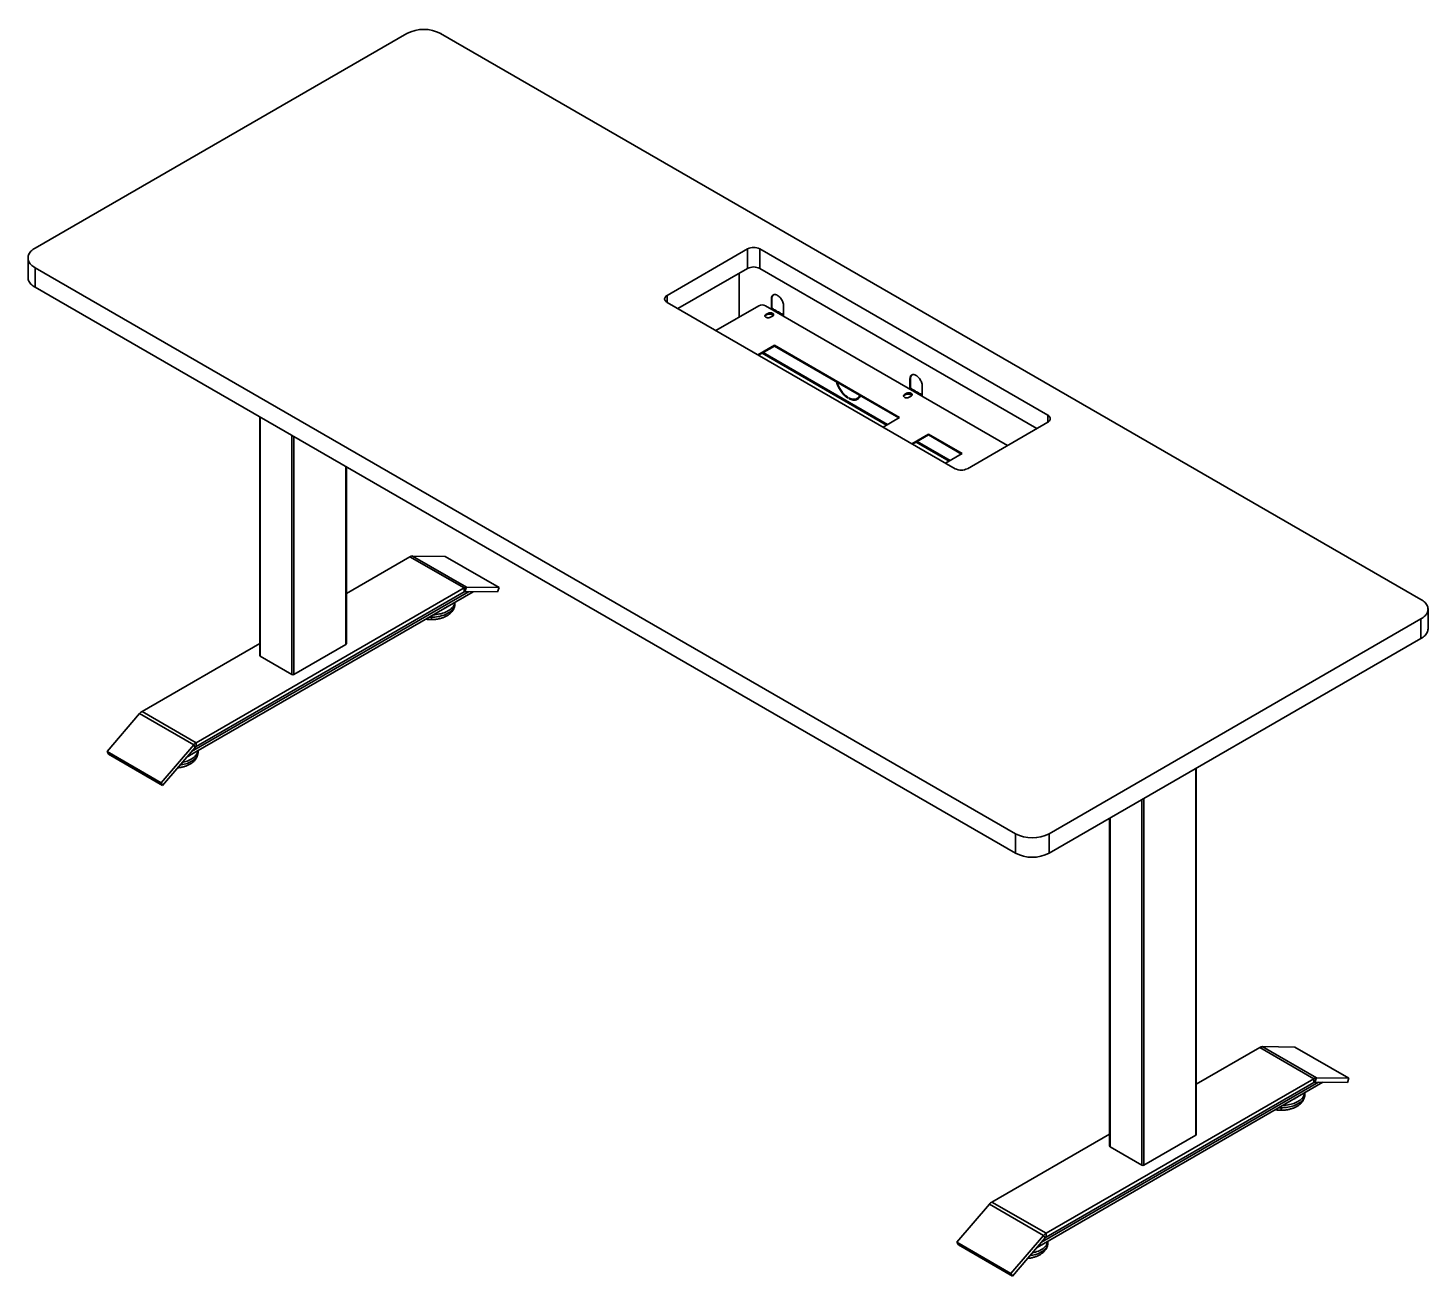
# Model space of a CAD drawing. Header units: millimetres. Extents: x -176 to 3932, y -325 to 2058.
# Drawn here: x 2467 to 3932, y 243 to 1548 of the extents above; entities that cross this region are included whole.
import ezdxf

# ---------------------------------------------------------------- set-up
doc = ezdxf.new("R2010")
doc.units = ezdxf.units.MM

# ---------------------------------------------------------------- blocks, each defined once
blk = doc.blocks.new('Drawing View4')
at = {"color": 7, "linetype": 'Continuous', "lineweight": 35}
for p, q in [((-659.1, 1269.5), (-1048, 1044.9)), ((401.5, 677.6), (-623.8, 1269.5)), ((-302.7, 1044.1), (-386.9, 995.6)), ((-302.7, 1044.1), (-302.7, 1023.7)), ((11.2, 870.2), (-290, 1044.1)), ((-290, 1044.1), (-290, 1023.7)), ((-1055.3, 1034.7), (-1055.3, 1014.3)), ((-1048, 1024.5), (-22.7, 432.6)), ((-1048, 1024.5), (-1048, 1004.1)), ((-302.7, 1023.7), (-375.6, 981.7)), ((-311.7, 1018.5), (-311.7, 972.9)), ((-311.4, 1018.7), (-311.4, 973.1)), ((-0.1, 856.4), (-290, 1023.7)), ((-1048, 1004.1), (-22.7, 412.2)), ((-386.9, 995.6), (-386.9, 988.2)), ((-386.9, 988.2), (-85.7, 814.3)), ((-291.1, 984.8), (-336, 958.9)), ((-30.8, 838.6), (-284, 984.8)), ((-278.1, 982.1), (-278.7, 981.7)), ((-278.1, 982.1), (-276.3, 981.1)), ((-277.3, 992.3), (-277.8, 992)), ((-277.8, 982.2), (-277.8, 992)), ((-277.3, 982.2), (-277.3, 992.3)), ((-275.5, 981.2), (-277.3, 982.2)), ((-274.9, 980.3), (-276.3, 981.1)), ((-265.1, 984.6), (-265.1, 974)), ((-281.5, 976.8), (-283.6, 975.6)), ((-283.6, 974.8), (-281.5, 976)), ((-283.6, 974.8), (-283.6, 975.6)), ((-281.5, 976), (-281.5, 976.8)), ((-278.7, 972.8), (-276.6, 974)), ((-274.9, 980.3), (-272.8, 979.1)), ((-272, 979.1), (-274.1, 980.4)), ((-271.3, 978.2), (-272.8, 979.1)), ((-271.3, 978.2), (-269.2, 977)), ((-268.4, 977.1), (-270.5, 978.3)), ((-267.8, 976.2), (-269.2, 977)), ((-267.8, 976.2), (-266, 975.2)), ((-265.2, 975.3), (-267, 976.3)), ((-266.7, 974.8), (-266, 975.2)), ((-266.1, 974.5), (-266, 974.5)), ((-266, 974.5), (-266, 975.2)), ((-266, 974.5), (-265.5, 974.2)), ((-265.5, 974.2), (-265.1, 974.4)), ((-265.1, 974), (-265.5, 974.2)), ((-274.5, 943.4), (-291.9, 933.4)), ((-291.2, 932.9), (-274.5, 942.6)), ((-143.7, 867.9), (-274.5, 943.4)), ((-274.5, 942.6), (-274.5, 943.4)), ((-274.5, 942.6), (-144.4, 867.5)), ((-157.4, 860), (-287.5, 935.1)), ((-156.3, 860.6), (-286.4, 935.7)), ((-132.3, 908.6), (-132.9, 908.3)), ((-132.9, 898.5), (-132.9, 908.3)), ((-132.3, 898.5), (-132.3, 908.6)), ((-133.1, 898.4), (-133.7, 898.1)), ((-133.1, 898.4), (-131.3, 897.4)), ((-130.5, 897.5), (-132.3, 898.5)), ((-129.9, 896.6), (-131.3, 897.4)), ((-129.9, 896.6), (-127.8, 895.4)), ((-127, 895.5), (-129.1, 896.7)), ((-126.4, 894.6), (-127.8, 895.4)), ((-126.4, 894.6), (-124.3, 893.3)), ((-123.5, 893.4), (-125.6, 894.6)), ((-122.8, 892.5), (-124.3, 893.3)), ((-120.2, 900.9), (-120.2, 890.3)), ((-197.9, 888.3), (-197.9, 889.1)), ((-196.5, 888.3), (-196.5, 887.5)), ((-196.5, 887.5), (-196, 887.8)), ((-196, 888), (-196, 887.8)), ((-188.2, 887.8), (-187.7, 888.1)), ((-136.6, 893.2), (-138.7, 891.9)), ((-138.7, 891.1), (-136.6, 892.4)), ((-138.7, 891.1), (-138.7, 891.9)), ((-136.6, 892.4), (-136.6, 893.2)), ((-133.7, 889.1), (-131.6, 890.3)), ((-122.8, 892.5), (-121.1, 891.5)), ((-120.3, 891.6), (-122, 892.6)), ((-121.7, 891.1), (-121.1, 891.5)), ((-121.1, 890.8), (-121.1, 891.5)), ((-121.1, 890.8), (-121.1, 890.8)), ((-121.1, 890.8), (-120.5, 890.5)), ((-120.5, 890.5), (-120.2, 890.7)), ((-120.2, 890.3), (-120.5, 890.5)), ((-813, 868.4), (-813, 618.9)), ((-812.6, 868.2), (-812.6, 618.3)), ((-161, 857.8), (-143.7, 867.9)), ((11.2, 870.2), (11.2, 862.9)), ((-113.6, 850.5), (-131, 840.5)), ((-130.3, 840.1), (-113.6, 849.7)), ((-78.3, 830.1), (-113.6, 850.5)), ((-113.6, 849.7), (-113.6, 850.5)), ((-113.6, 849.7), (-79, 829.7)), ((-72.9, 814.3), (11.2, 862.9)), ((-779.3, 599.1), (-779.3, 849)), ((-777.2, 847.8), (-777.2, 599.1)), ((-92, 822.2), (-126.6, 842.2)), ((-90.8, 822.8), (-125.5, 842.8)), ((-95.6, 820.1), (-78.3, 830.1)), ((-722.8, 630.5), (-722.8, 816.4)), ((-722.3, 631.2), (-722.3, 816.1)), ((-722.3, 683.9), (-655.9, 722.2)), ((-599.3, 689.6), (-655.9, 722.2)), ((-596.7, 690.3), (-653.3, 723)), ((-653.3, 723), (-619.2, 722.6)), ((-562.6, 690), (-619.2, 722.6)), ((-879.4, 527.8), (-599.3, 689.6)), ((-599.3, 685.5), (-599.3, 689.6)), ((-596.7, 690.3), (-598.3, 685.8)), ((-596.7, 690.3), (-562.6, 690)), ((-562.6, 690), (-564.2, 685.4)), ((-888.8, 513.1), (-589.9, 685.7)), ((-884.2, 518.5), (-594.5, 685.7)), ((-879.4, 523.8), (-599.3, 685.5)), ((-608.8, 673.2), (-608.8, 674.8)), ((-598.3, 685.8), (-564.2, 685.4)), ((-633.5, 659.1), (-633.5, 660.5)), ((408.9, 646.9), (408.9, 667.4)), ((12.6, 432.6), (401.5, 657.2)), ((401.5, 657.2), (401.5, 636.7)), ((-936, 560.5), (-813, 631.5)), ((-777.2, 599.1), (-722.8, 630.5)), ((12.6, 412.2), (401.5, 636.7)), ((-812.6, 618.3), (-779.3, 599.1)), ((-972.7, 518.5), (-938.6, 558.3)), ((-882, 525.7), (-938.6, 558.3)), ((-879.4, 527.8), (-936, 560.5)), ((-879.4, 527.8), (-879.4, 523.8)), ((-916.1, 485.9), (-972.7, 518.5)), ((-971.1, 515.8), (-972.7, 518.5)), ((-914.5, 483.1), (-971.1, 515.8)), ((-916.1, 485.9), (-882, 525.7)), ((-914.5, 483.1), (-880.4, 522.9)), ((-880.4, 522.9), (-882, 525.7)), ((-877.5, 518.1), (-877.5, 519.7)), ((166.1, 117.4), (166.1, 500.8)), ((166.5, 118), (166.5, 501.1)), ((-914.5, 483.1), (-916.1, 485.9)), ((111.6, 469.4), (111.6, 86)), ((109.5, 86), (109.5, 468.2)), ((75.8, 448.7), (75.8, 105.8)), ((76.3, 449), (76.3, 105.2)), ((-22.7, 432.6), (-22.7, 412.2)), ((12.6, 432.6), (12.6, 412.2)), ((233, 209.1), (166.5, 170.8)), ((233, 209.1), (289.5, 176.4)), ((235.5, 209.9), (292.1, 177.2)), ((269.7, 209.5), (235.5, 209.9)), ((269.7, 209.5), (326.2, 176.8)), ((289.5, 176.4), (9.4, 14.7)), ((289.5, 172.4), (289.5, 176.4)), ((292.1, 177.2), (290.5, 172.7)), ((326.2, 176.8), (292.1, 177.2)), ((324.6, 172.3), (326.2, 176.8)), ((0, 0), (298.9, 172.6)), ((294.3, 172.6), (4.6, 5.4)), ((289.5, 172.4), (9.4, 10.7)), ((280, 160.1), (280, 161.7)), ((324.6, 172.3), (290.5, 172.7)), ((255.4, 145.9), (255.4, 147.4)), ((75.8, 118.4), (-47.2, 47.4)), ((111.6, 86), (166.1, 117.4)), ((76.3, 105.2), (109.5, 86)), ((-49.7, 45.2), (-83.9, 5.4)), ((-49.7, 45.2), (6.8, 12.5)), ((-47.2, 47.4), (9.4, 14.7)), ((9.4, 14.7), (9.4, 10.7)), ((-83.9, 5.4), (-27.3, -27.3)), ((-83.9, 5.4), (-82.3, 2.7)), ((-82.3, 2.7), (-25.7, -30)), ((6.8, 12.5), (-27.3, -27.3)), ((8.4, 9.8), (-25.7, -30)), ((8.4, 9.8), (6.8, 12.5)), ((11.3, 5), (11.3, 6.5)), ((-27.3, -27.3), (-25.7, -30))]:
    blk.add_line(p, q, dxfattribs=at)
at = {"color": 7, "linetype": 'Continuous', "lineweight": 35, "flags": 128}
for points in [[(-1048, 1044.9), (-1049.2, 1044.2), (-1050.4, 1043.4), (-1051.4, 1042.5), (-1052.3, 1041.7), (-1053.1, 1040.7), (-1053.8, 1039.8), (-1054.3, 1038.8), (-1054.8, 1037.8), (-1055.1, 1036.8), (-1055.3, 1035.8), (-1055.3, 1034.7), (-1055.3, 1033.7), (-1055.1, 1032.7), (-1054.8, 1031.7), (-1054.3, 1030.7), (-1053.8, 1029.7), (-1053.1, 1028.7), (-1052.3, 1027.8), (-1051.4, 1026.9), (-1050.4, 1026.1), (-1049.2, 1025.3), (-1048, 1024.5)], [(-1055.3, 1014.3), (-1055.3, 1013.3), (-1055.1, 1012.3), (-1054.8, 1011.3), (-1054.3, 1010.3), (-1053.8, 1009.3), (-1053.1, 1008.3), (-1052.3, 1007.4), (-1051.4, 1006.5), (-1050.4, 1005.7), (-1049.2, 1004.9), (-1048, 1004.1)], [(-277.8, 992), (-277.8, 992.8), (-277.7, 993.6), (-277.4, 994.3), (-277.1, 994.9), (-276.7, 995.5), (-276.2, 995.9), (-275.7, 996.2), (-275.1, 996.4), (-274.4, 996.5), (-273.7, 996.5), (-273, 996.3), (-272.2, 996), (-271.5, 995.6), (-270.7, 995.1), (-270, 994.5), (-269.2, 993.8), (-268.5, 993.1), (-267.9, 992.2), (-267.3, 991.3), (-266.7, 990.4), (-266.2, 989.4), (-265.8, 988.4), (-265.5, 987.5), (-265.3, 986.5), (-265.2, 985.5), (-265.1, 984.6)], [(-386.9, 995.6), (-387.6, 995.1), (-388.2, 994.6), (-388.7, 994), (-389.1, 993.4), (-389.4, 992.8), (-389.5, 992.2), (-389.5, 991.6), (-389.4, 990.9), (-389.1, 990.3), (-388.7, 989.8), (-388.2, 989.2), (-387.6, 988.7), (-386.9, 988.2)], [(-283.6, 975.6), (-284.1, 975.3), (-284.4, 975), (-284.6, 974.6), (-284.7, 974.2), (-284.6, 973.8), (-284.4, 973.4), (-284.1, 973.1), (-283.6, 972.8), (-283.1, 972.5), (-282.5, 972.3), (-281.9, 972.2), (-281.2, 972.2), (-280.5, 972.2), (-279.8, 972.3), (-279.2, 972.5), (-278.7, 972.8)], [(-276.6, 974), (-276.1, 974.3), (-275.8, 974.6), (-275.6, 975), (-275.5, 975.4), (-275.6, 975.8), (-275.8, 976.2), (-276.1, 976.5), (-276.6, 976.8), (-277.1, 977.1), (-277.7, 977.3), (-278.4, 977.4), (-279, 977.4), (-279.7, 977.4), (-280.4, 977.3), (-281, 977.1), (-281.5, 976.8)], [(-281.5, 976), (-281, 976.3), (-280.4, 976.5), (-279.7, 976.6), (-279, 976.6), (-278.4, 976.6), (-277.7, 976.5), (-277.1, 976.3), (-276.6, 976), (-276.1, 975.7), (-275.8, 975.4), (-275.6, 975)], [(-275.8, 974.6), (-276.2, 975), (-276.7, 975.3)], [(-132.9, 908.3), (-132.8, 909.1), (-132.7, 909.9), (-132.5, 910.6), (-132.2, 911.3), (-131.8, 911.8), (-131.3, 912.2), (-130.7, 912.5), (-130.1, 912.7), (-129.5, 912.8), (-128.8, 912.8), (-128, 912.6), (-127.3, 912.3), (-126.5, 911.9), (-125.8, 911.5), (-125, 910.9), (-124.3, 910.2), (-123.6, 909.4), (-122.9, 908.6), (-122.3, 907.7), (-121.8, 906.7), (-121.3, 905.7), (-120.9, 904.8), (-120.6, 903.8), (-120.3, 902.8), (-120.2, 901.8), (-120.2, 900.9)], [(-131.6, 890.3), (-131.2, 890.6), (-130.9, 891), (-130.7, 891.3), (-130.6, 891.7), (-130.7, 892.1), (-130.9, 892.5), (-131.2, 892.9), (-131.6, 893.2), (-132.1, 893.4), (-132.8, 893.6), (-133.4, 893.7), (-134.1, 893.8), (-134.8, 893.7), (-135.4, 893.6), (-136, 893.4), (-136.6, 893.2)], [(-185.4, 891.1), (-185.5, 890.9), (-186, 890), (-186.5, 889.2), (-187.2, 888.6), (-187.9, 888), (-188.6, 887.6), (-189.5, 887.2), (-190.4, 887), (-191.3, 886.9), (-192.3, 887), (-193.3, 887.1), (-194.4, 887.4), (-195.4, 887.8), (-196.5, 888.3)], [(-196.5, 887.5), (-195.4, 887), (-194.4, 886.6), (-193.3, 886.3), (-192.3, 886.1), (-191.3, 886), (-190.3, 886.1), (-189.4, 886.2), (-188.5, 886.5), (-187.7, 886.9), (-187, 887.4), (-186.3, 888), (-185.7, 888.7), (-185.2, 889.5), (-184.7, 890.4), (-184.6, 890.7)], [(-138.7, 891.9), (-139.1, 891.6), (-139.4, 891.3), (-139.6, 890.9), (-139.7, 890.5), (-139.6, 890.1), (-139.4, 889.7), (-139.1, 889.4), (-138.7, 889.1), (-138.2, 888.8), (-137.6, 888.6), (-136.9, 888.5), (-136.2, 888.5), (-135.5, 888.5), (-134.9, 888.6), (-134.3, 888.8), (-133.7, 889.1)], [(-136.6, 892.4), (-136, 892.6), (-135.4, 892.8), (-134.8, 892.9), (-134.1, 892.9), (-133.4, 892.9), (-132.8, 892.8), (-132.1, 892.6), (-131.6, 892.4), (-131.2, 892), (-130.9, 891.7), (-130.7, 891.3)], [(-130.9, 890.9), (-131.3, 891.3), (-131.8, 891.6)], [(11.2, 862.9), (11.9, 863.4), (12.6, 863.9), (13.1, 864.4), (13.4, 865), (13.7, 865.6), (13.8, 866.3), (13.8, 866.9), (13.7, 867.5), (13.4, 868.1), (13.1, 868.7), (12.6, 869.3), (11.9, 869.8), (11.2, 870.2)], [(-608.9, 674.7), (-608.9, 674.6), (-609.1, 673.5), (-609.4, 672.6), (-609.8, 671.6), (-610.4, 670.6), (-611.1, 669.7), (-611.9, 668.8), (-612.8, 667.9), (-613.8, 667.1), (-614.9, 666.3), (-616.1, 665.6), (-617.4, 664.9), (-618.7, 664.3), (-620.2, 663.7), (-621.7, 663.2), (-623.3, 662.7), (-624.9, 662.4), (-626.5, 662.1), (-628.2, 661.8), (-630, 661.6), (-631.7, 661.5), (-631.7, 661.5)], [(401.5, 657.2), (402.8, 657.9), (403.9, 658.7), (404.9, 659.6), (405.8, 660.4), (406.6, 661.4), (407.3, 662.3), (407.9, 663.3), (408.3, 664.3), (408.6, 665.3), (408.8, 666.3), (408.9, 667.4), (408.8, 668.4), (408.6, 669.4), (408.3, 670.4), (407.9, 671.4), (407.3, 672.4), (406.6, 673.4), (405.8, 674.3), (404.9, 675.2), (403.9, 676), (402.8, 676.8), (401.5, 677.6)], [(-635.9, 659.1), (-635.2, 659.1), (-633.5, 659.1)], [(-633.5, 659.1), (-631.7, 659.1), (-630, 659.2), (-628.2, 659.4), (-626.5, 659.6), (-624.9, 659.9), (-623.3, 660.3), (-621.7, 660.7), (-620.2, 661.3), (-618.7, 661.8), (-617.4, 662.5), (-616.1, 663.1), (-614.9, 663.9), (-613.8, 664.7), (-612.8, 665.5), (-611.9, 666.3), (-611.1, 667.2), (-610.4, 668.2), (-609.8, 669.1), (-609.4, 670.1), (-609.1, 671.1), (-608.9, 672.1), (-608.8, 673.1), (-608.8, 673.2)], [(401.5, 636.7), (402.8, 637.5), (403.9, 638.3), (404.9, 639.1), (405.8, 640), (406.6, 641), (407.3, 641.9), (407.9, 642.9), (408.3, 643.9), (408.6, 644.9), (408.8, 645.9), (408.9, 646.9)], [(-896.4, 504.3), (-895.2, 504.5), (-893.6, 504.8), (-892, 505.2), (-890.4, 505.6), (-888.9, 506.1), (-887.4, 506.7), (-886.1, 507.3), (-884.8, 508), (-883.6, 508.8), (-882.5, 509.5), (-881.5, 510.4), (-880.6, 511.2), (-879.8, 512.1), (-879.1, 513.1), (-878.5, 514), (-878.1, 515), (-877.8, 516), (-877.6, 517), (-877.5, 518), (-877.5, 518.1)], [(-877.6, 519.6), (-877.6, 519.4), (-877.8, 518.4), (-878.1, 517.4), (-878.5, 516.5), (-879.1, 515.5), (-879.8, 514.6), (-880.6, 513.7), (-881.5, 512.8), (-882.5, 512), (-883.6, 511.2), (-884.8, 510.5), (-886.1, 509.8), (-887.4, 509.2), (-888.9, 508.6), (-890.4, 508.1), (-892, 507.6), (-893.6, 507.2), (-893.9, 507.2)], [(280, 161.6), (280, 161.4), (279.8, 160.4), (279.4, 159.4), (279, 158.5), (278.4, 157.5), (277.8, 156.6), (277, 155.7), (276.1, 154.8), (275.1, 154), (273.9, 153.2), (272.7, 152.5), (271.5, 151.8), (270.1, 151.2), (268.6, 150.6), (267.1, 150.1), (265.6, 149.6), (264, 149.3), (262.3, 148.9), (260.6, 148.7), (258.9, 148.5), (257.1, 148.4), (257.1, 148.4)], [(255.4, 145.9), (257.1, 146), (258.9, 146.1), (260.6, 146.2), (262.3, 146.5), (264, 146.8), (265.6, 147.2), (267.1, 147.6), (268.6, 148.1), (270.1, 148.7), (271.5, 149.3), (272.7, 150), (273.9, 150.8), (275.1, 151.5), (276.1, 152.4), (277, 153.2), (277.8, 154.1), (278.4, 155.1), (279, 156), (279.4, 157), (279.8, 158), (280, 159), (280, 160), (280, 160.1)], [(252.9, 146), (253.6, 146), (255.4, 145.9)], [(-7.6, -8.8), (-6.4, -8.6), (-4.7, -8.3), (-3.1, -7.9), (-1.6, -7.5), (-0.1, -7), (1.4, -6.4), (2.8, -5.8), (4, -5.1), (5.2, -4.4), (6.4, -3.6), (7.4, -2.8), (8.3, -1.9), (9.1, -1), (9.7, -0.1), (10.3, 0.9), (10.7, 1.9), (11.1, 2.9), (11.3, 3.9), (11.3, 4.9), (11.3, 5)], [(11.3, 6.5), (11.3, 6.3), (11.1, 5.3), (10.7, 4.3), (10.3, 3.4), (9.7, 2.4), (9.1, 1.5), (8.3, 0.6), (7.4, -0.3), (6.4, -1.1), (5.2, -1.9), (4, -2.6), (2.8, -3.3), (1.4, -4), (-0.1, -4.5), (-1.6, -5), (-3.1, -5.5), (-4.7, -5.9), (-5.1, -5.9)]]:
    blk.add_lwpolyline(points, dxfattribs=at)
at = {"color": 7, "linetype": 'Continuous', "lineweight": 35}
for centre, radius, start, end in [((-641.4, 1235.5), 38.3, 62.5153, 117.4847), ((-296.4, 1031.9), 13.8, 62.5243, 117.4757), ((-296.4, 1011.5), 13.8, 62.5243, 117.4757), ((-272.6, 992.7), 4.74, 131.409, 184.6474), ((-287.5, 978), 7.63, 62.391, 117.609), ((-277.6, 981.5), 0.805, 65.6929, 125.6176), ((-275.8, 980.6), 0.699, 350.786, 129.2033), ((-282.7, 973), 2.04, 116.97, 156.9489), ((-280.1, 968.6), 7.5, 62.9453, 101.6441), ((-279.6, 970.7), 6.04, 60.915, 78.7735), ((-278.2, 973.2), 3.16, 35.1229, 61.6734), ((-274.4, 979.6), 0.805, 65.6929, 125.6176), ((-272.3, 978.5), 0.699, 350.786, 129.2033), ((-270.9, 977.6), 0.805, 65.6929, 125.6176), ((-268.8, 976.5), 0.699, 350.786, 129.2033), ((-267.3, 975.5), 0.805, 65.6929, 125.6176), ((-265.6, 974.6), 0.724, 49.7334, 128.4989), ((-265.8, 974.3), 0.349, 350.786, 129.2033), ((-127.6, 909), 4.74, 131.409, 184.6474), ((-180.8, 912.9), 30, 194.8238, 235.207), ((-181.6, 912.5), 28.5, 195.5705, 235.0555), ((-132.6, 897.8), 0.805, 65.6929, 125.6176), ((-130.9, 896.9), 0.699, 350.786, 129.2033), ((-129.4, 895.9), 0.805, 65.6929, 125.6176), ((-127.4, 894.8), 0.699, 350.786, 129.2033), ((-125.9, 893.9), 0.805, 65.6929, 125.6176), ((-123.8, 892.8), 0.699, 350.786, 129.2033), ((-184.5, 908.3), 23.5, 226.2776, 235.284), ((-191, 895.6), 9.24, 237.7296, 292.7272), ((-191.1, 893.8), 6.66, 300.7349, 334.4579), ((-137.8, 889.3), 2.04, 116.97, 156.9489), ((-135.2, 884.9), 7.5, 62.9453, 101.6441), ((-134.7, 887), 6.04, 60.915, 78.7734), ((-133.3, 889.5), 3.16, 35.1229, 61.6734), ((-122.4, 891.9), 0.805, 65.6929, 125.6176), ((-120.6, 890.9), 0.724, 49.7334, 128.4989), ((-120.9, 890.6), 0.349, 350.786, 129.2033), ((-79.3, 826.6), 13.8, 242.5243, 297.4757), ((-653.2, 717.9), 5.13, 91.5529, 121.8576), ((-596.6, 685.2), 5.13, 91.5529, 121.8576), ((-598.3, 683.8), 1.92, 91.5529, 121.8576), ((-538.6, 658.3), 94.8, 179.5753, 181.1079), ((-628.2, 686.7), 20.1, 295.159, 304.8356), ((-723.1, 631.2), 0.754, 294.3747, 354.3052), ((-812.2, 619), 0.754, 185.6948, 245.6253), ((-778.3, 601.2), 2.31, 242.6097, 297.3903), ((-930.8, 551.8), 10.2, 120.9371, 140.0881), ((-874.2, 519.1), 10.2, 120.9371, 140.0881), ((-896.9, 531.6), 20.1, 295.159, 304.8356), ((-877.5, 520.5), 3.81, 120.9371, 140.0881), ((-5, 466.6), 38.3, 242.5153, 297.4847), ((-5, 446.2), 38.3, 242.5153, 297.4847), ((235.7, 204.7), 5.13, 91.5529, 121.8576), ((292.2, 172.1), 5.13, 91.5529, 121.8576), ((290.5, 170.7), 1.92, 91.5529, 121.8576), ((260.6, 173.6), 20.1, 295.159, 304.8356), ((350.2, 145.2), 94.8, 179.5753, 181.1079), ((165.8, 118.1), 0.754, 294.3747, 354.3052), ((76.6, 105.9), 0.754, 185.6948, 245.6253), ((110.6, 88), 2.31, 242.6097, 297.3903), ((-42, 38.7), 10.2, 120.9371, 140.0881), ((14.6, 6), 10.2, 120.9371, 140.0881), ((-8.1, 18.5), 20.1, 295.159, 304.8356), ((11.4, 7.4), 3.81, 120.9371, 140.0881)]:
    blk.add_arc(centre, radius, start, end, dxfattribs=at)
for points, knots in [([(-633.4, 656.5), (-633.1, 656.5), (-632.3, 656.5), (-630.9, 656.6), (-629.3, 656.7), (-627.7, 656.9), (-626.1, 657.2), (-624.5, 657.6), (-623, 658), (-621.5, 658.5), (-620, 659.1), (-618.6, 659.7), (-617.3, 660.4), (-616, 661.2), (-614.8, 662), (-613.7, 663), (-612.7, 663.9), (-611.8, 665), (-611, 666), (-610.4, 667.1), (-609.8, 668.3), (-609.4, 669.4), (-609.1, 670.6), (-608.9, 671.8), (-608.8, 672.6), (-608.8, 673.1), (-608.8, 673.2)], [0, 0, 0, 0, 0.02419, 0.068752, 0.113362, 0.158051, 0.202853, 0.247805, 0.292938, 0.338277, 0.383837, 0.429616, 0.475582, 0.521663, 0.567691, 0.613479, 0.658807, 0.703453, 0.747241, 0.790071, 0.831929, 0.872875, 0.913024, 0.952526, 0.991548, 1, 1, 1, 1]), ([(-639.5, 657), (-639.4, 657), (-638.7, 656.9), (-637.4, 656.7), (-635.8, 656.6), (-634.5, 656.5), (-633.7, 656.5), (-633.4, 656.5)], [0, 0, 0, 0, 0.079896, 0.347995, 0.615597, 0.882888, 1, 1, 1, 1]), ([(-898.8, 501.5), (-898.5, 501.6), (-897.7, 501.6), (-896.4, 501.8), (-894.8, 502.1), (-893.2, 502.4), (-891.7, 502.9), (-890.2, 503.4), (-888.7, 503.9), (-887.3, 504.6), (-886, 505.3), (-884.7, 506.1), (-883.5, 506.9), (-882.4, 507.8), (-881.4, 508.8), (-880.5, 509.8), (-879.7, 510.9), (-879.1, 512), (-878.5, 513.2), (-878.1, 514.3), (-877.8, 515.5), (-877.6, 516.6), (-877.5, 517.5), (-877.5, 518), (-877.5, 518.1)], [0, 0, 0, 0, 0.023498, 0.072715, 0.122059, 0.171567, 0.221274, 0.271208, 0.321387, 0.371805, 0.422429, 0.473181, 0.523875, 0.574304, 0.624225, 0.673396, 0.721623, 0.768794, 0.814894, 0.85999, 0.904209, 0.947715, 0.990692, 1, 1, 1, 1]), ([(255.4, 143.4), (255.7, 143.4), (256.5, 143.4), (257.9, 143.5), (259.6, 143.6), (261.2, 143.8), (262.8, 144.1), (264.3, 144.5), (265.9, 144.9), (267.4, 145.4), (268.8, 145.9), (270.2, 146.6), (271.6, 147.3), (272.8, 148.1), (274, 148.9), (275.1, 149.8), (276.1, 150.8), (277, 151.8), (277.8, 152.9), (278.5, 154), (279, 155.2), (279.5, 156.3), (279.8, 157.5), (280, 158.7), (280, 159.5), (280, 160), (280, 160.1)], [0, 0, 0, 0, 0.02419, 0.068752, 0.113362, 0.158051, 0.202853, 0.247805, 0.292938, 0.338277, 0.383837, 0.429616, 0.475582, 0.521663, 0.567691, 0.61348, 0.658807, 0.703453, 0.747241, 0.790071, 0.831929, 0.872875, 0.913024, 0.952526, 0.991549, 1, 1, 1, 1]), ([(249.3, 143.9), (249.5, 143.9), (250.2, 143.8), (251.4, 143.6), (253, 143.5), (254.4, 143.4), (255.2, 143.4), (255.4, 143.4)], [0, 0, 0, 0, 0.079896, 0.347995, 0.615597, 0.882888, 1, 1, 1, 1]), ([(-9.9, -11.6), (-9.7, -11.5), (-8.9, -11.5), (-7.5, -11.3), (-5.9, -11), (-4.4, -10.7), (-2.8, -10.2), (-1.3, -9.7), (0.1, -9.2), (1.5, -8.5), (2.9, -7.8), (4.1, -7), (5.3, -6.2), (6.4, -5.3), (7.4, -4.3), (8.3, -3.3), (9.1, -2.2), (9.8, -1.1), (10.3, 0), (10.8, 1.2), (11.1, 2.4), (11.3, 3.5), (11.3, 4.4), (11.3, 4.9), (11.3, 5)], [0, 0, 0, 0, 0.023498, 0.072715, 0.122059, 0.171567, 0.221274, 0.271208, 0.321387, 0.371805, 0.422429, 0.473181, 0.523875, 0.574304, 0.624225, 0.673396, 0.721623, 0.768794, 0.814894, 0.85999, 0.904209, 0.947715, 0.990692, 1, 1, 1, 1])]:
    blk.add_open_spline(points, degree=3, knots=knots, dxfattribs=at)

msp = doc.modelspace()

# ---------------------------------------------------------------- block references
at = {"linetype": 'Continuous', "lineweight": 0}
msp.add_blockref('Drawing View4', (3522.66, 272.87), dxfattribs=at)

doc.saveas('drawing.dxf')
